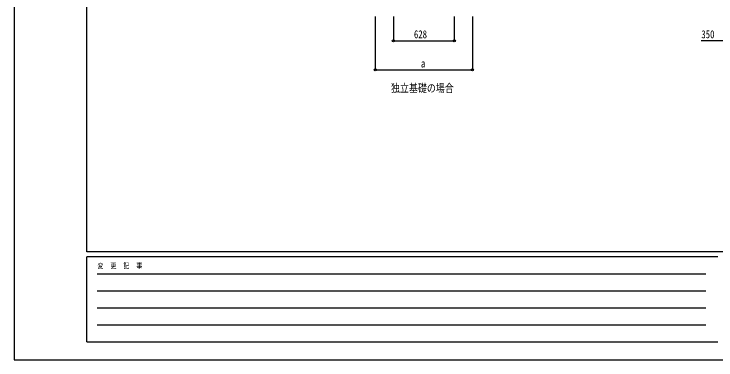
# Model space of a CAD drawing. Units: millimetres, scale not verified. Extents: x -10512 to 10512, y -7425 to 7425.
# Drawn here: x -10512 to -3283, y -7425 to -3866 of the extents above; entities that cross this region are included whole.
import ezdxf
from ezdxf.enums import TextEntityAlignment as Align

# ---------------------------------------------------------------- set-up
doc = ezdxf.new("R2010")
doc.units = ezdxf.units.MM
doc.header["$LTSCALE"] = 30
for name, color, linetype in [('0-2_USER1', 3, 'Continuous'), ('0-6_YKK_D', 6, 'Continuous'), ('0-7_YKK_ZWAK', 7, 'Continuous')]:
    doc.layers.add(name, color=color, linetype=linetype)
doc.styles.add('ＭＳ ゴシック', font='')
doc.styles.get('ＭＳ ゴシック').set_extended_font_data('MS Gothic')

msp = doc.modelspace()

# ---------------------------------------------------------------- linework, layer by layer
at = {"layer": '0-6_YKK_D'}
for p, q in [((-6791.72, -3891.74), (-6791.72, -4441.74)), ((-6605.72, -3890.74), (-6605.72, -4141.74)), ((-5977.72, -3890.74), (-5977.72, -4141.74)), ((-5791.72, -3891.74), (-5791.72, -4441.74)), ((-6605.72, -4140.74), (-5977.72, -4140.74)), ((-6791.72, -4440.74), (-5791.72, -4440.74))]:
    msp.add_line(p, q, dxfattribs=at)
msp.add_lwpolyline([(-2829.16, -4140.74), (-3179.16, -4140.74), (-3434.29, -4140.74)], dxfattribs=at)
for centre in [(-6605.72, -4140.74), (-5977.72, -4140.74), (-6791.72, -4440.74), (-5791.72, -4440.74)]:
    msp.add_circle(centre, 10.62, dxfattribs=at)
at = {"layer": '0-7_YKK_ZWAK'}
for p, q in [((-9762.45, -6312.5), (-9762.45, 6937.5)), ((9737.55, -6312.5), (-9762.45, -6312.5)), ((-3262.45, -6362.5), (-9762.45, -6362.5)), ((-9762.45, -7237.5), (-9762.45, -6362.5)), ((-9656.2, -6537.5), (-3387.45, -6537.5)), ((-9656.2, -6712.5), (-3387.45, -6712.5)), ((-9656.2, -6887.5), (-3387.45, -6887.5)), ((-9656.2, -7062.5), (-3387.45, -7062.5)), ((-9762.45, -7237.5), (-3262.45, -7237.5))]:
    msp.add_line(p, q, dxfattribs=at)
msp.add_lwpolyline([(-10512.5, -7425), (10512.5, -7425), (10512.5, 7425), (-10512.5, 7425)], close=True, dxfattribs=at)

# ---------------------------------------------------------------- texts
at = {"layer": '0-2_USER1', "style": 'ＭＳ ゴシック', "width": 0.8}
msp.add_text('独立基礎の場合', height=82.48, dxfattribs=at).set_placement((-6629.87, -4694.79), align=Align.BOTTOM_LEFT)
at = {"layer": '0-6_YKK_D', "style": 'ＭＳ ゴシック', "width": 0.8}
for s, p in [('628', (-6393.72, -4139.74)), ('350', (-3433.29, -4139.74)), ('a', (-6321.72, -4439.74))]:
    msp.add_text(s, height=82.48, dxfattribs=at).set_placement(p, align=Align.BOTTOM_LEFT)
at = {"layer": '0-7_YKK_ZWAK', "style": 'ＭＳ ゴシック', "width": 0.8}
msp.add_text('変  更  記  事', height=54.99, dxfattribs=at).set_placement((-9653.28, -6500), align=Align.BOTTOM_LEFT)

doc.saveas('drawing.dxf')
